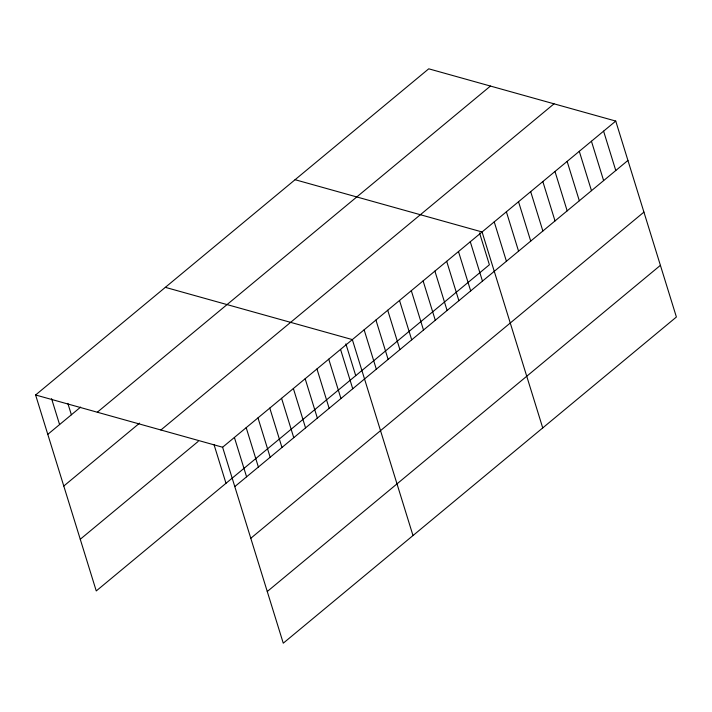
<?xml version="1.0" encoding="UTF-8"?>
<svg xmlns="http://www.w3.org/2000/svg" width="712" height="712" viewBox="0 0 712 712"><rect width="100%" height="100%" fill="white"/><g stroke="black" fill="none" stroke-linecap="round" stroke-linejoin="round"><path stroke-width="1.07" d="M35.6 394.982L428.74 68.815L615.747 121.067L676.4 317.018L283.26 643.185L222.607 447.234L35.6 394.982L96.254 590.933L489.393 264.766L479.55 232.966M47.784 434.356L80.643 407.095M97.313 412.221L490.452 86.054M63.786 486.029L139.605 423.124M160.894 429.995L554.034 103.827M80.26 539.26L198.203 441.413M222.607 447.234L615.747 121.067M234.791 486.608L627.931 160.44M250.784 538.281L643.924 212.114M267.267 591.512L660.407 265.345M295.071 179.709L482.077 231.961L542.731 427.912M165.335 287.345L352.342 339.597L412.996 535.549M603.589 131.15L615.782 170.524M591.441 141.234L603.625 180.608M579.292 151.309L591.476 190.683M567.135 161.393L579.328 200.766M554.986 171.476L567.17 210.85M542.838 181.56L555.022 220.934M530.68 191.635L542.873 231.008M518.532 201.719L530.716 241.092M506.383 211.802L518.567 251.176M494.226 221.886L506.419 261.26M470.285 241.751L482.469 281.124M458.483 251.532L470.677 290.905M446.691 261.322L458.884 300.695M434.899 271.103L447.092 310.477M423.106 280.893L435.29 320.258M411.313 290.674L423.498 330.048M399.521 300.455L411.705 339.829M387.72 310.245L399.913 349.619M375.927 320.026L388.12 359.4M364.135 329.816L376.319 369.19M345.881 343.869L355.724 375.66M340.55 349.387L352.734 388.761M328.748 359.168L340.941 398.542M316.956 368.95L329.149 408.323M305.163 378.74L317.356 418.113M293.371 388.521L305.555 427.894M281.578 398.311L293.762 437.684M269.786 408.092L281.97 447.465M257.984 417.882L270.177 457.255M246.192 427.663L258.385 467.036M234.399 437.453L246.583 476.817M214 444.546L225.989 483.297M67.845 403.384L71.378 414.785M51.567 398.667L59.586 424.566"/></g></svg>
